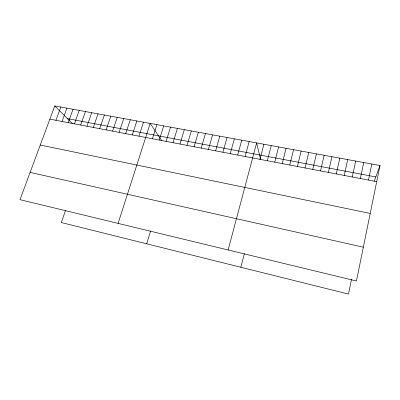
<?xml version="1.0" encoding="UTF-8"?>
<svg xmlns="http://www.w3.org/2000/svg" width="400" height="400" viewBox="0 0 400 400"><rect width="100%" height="100%" fill="white"/><g stroke="black" fill="none" stroke-linecap="round" stroke-linejoin="round"><path stroke-width="0.6" d="M380 165.515L356.435 280.995L20 199.675L54.765 105.93L380 165.515L374.215 181.245M351.545 279.205L348.48 294.07L61.315 222.54L65.54 210.385M368.49 180.095L371.835 164.02M360.335 178.535L363.73 162.535M352.25 176.99L355.69 161.06M344.225 175.455L347.715 159.6M336.265 173.93L339.8 158.15M328.365 172.42L331.945 156.71M320.525 170.92L324.155 155.285M312.75 169.43L316.42 153.87M305.035 167.955L308.745 152.46M297.375 166.49L301.13 151.065M289.775 165.035L293.575 149.68M282.235 163.595L286.075 148.31M274.75 162.16L278.63 146.945M240.835 267.255L244.37 253.58M267.32 160.74L271.24 145.59M259.95 159.33L263.91 144.25M228.13 249.985L256.63 142.915L260.62 159.51M245.115 156.495L249.15 141.545M237.655 155.065L241.73 140.185M230.255 153.65L234.365 138.835M222.91 152.245L227.06 137.495M215.62 150.85L219.805 136.17M208.385 149.465L212.605 134.85M201.205 148.095L205.46 133.54M194.08 146.73L198.37 132.24M187.01 145.375L191.33 130.95M179.99 144.035L184.345 129.67M146.7 243.81L150.62 230.935M173.025 142.7L177.41 128.4M166.11 141.38L170.53 127.14M159.245 140.065L163.695 125.89M152.43 138.765L156.915 124.645M118.1 223.385L150.18 123.41L161.71 140.585M138.955 136.185L143.495 122.19M132.29 134.91L136.86 120.97M125.675 133.645L130.27 119.765M119.105 132.385L123.73 118.565M112.585 131.14L117.235 117.375M106.11 129.9L110.79 116.195M99.68 128.67L104.385 115.025M93.3 127.45L98.03 113.86M86.96 126.24L91.72 112.7M80.67 125.035L85.45 111.555M74.425 123.84L79.23 110.415M68.22 122.65L73.05 109.28M62.06 121.475L66.91 108.16M55.94 120.305L60.815 107.04M67.47 118.62L375.805 176.925M49.865 119.14L376.705 181.665M40.265 145.03L370.22 213.44M30.115 172.4L363.335 247.195M54.765 105.93L72.345 123.485"/></g></svg>
